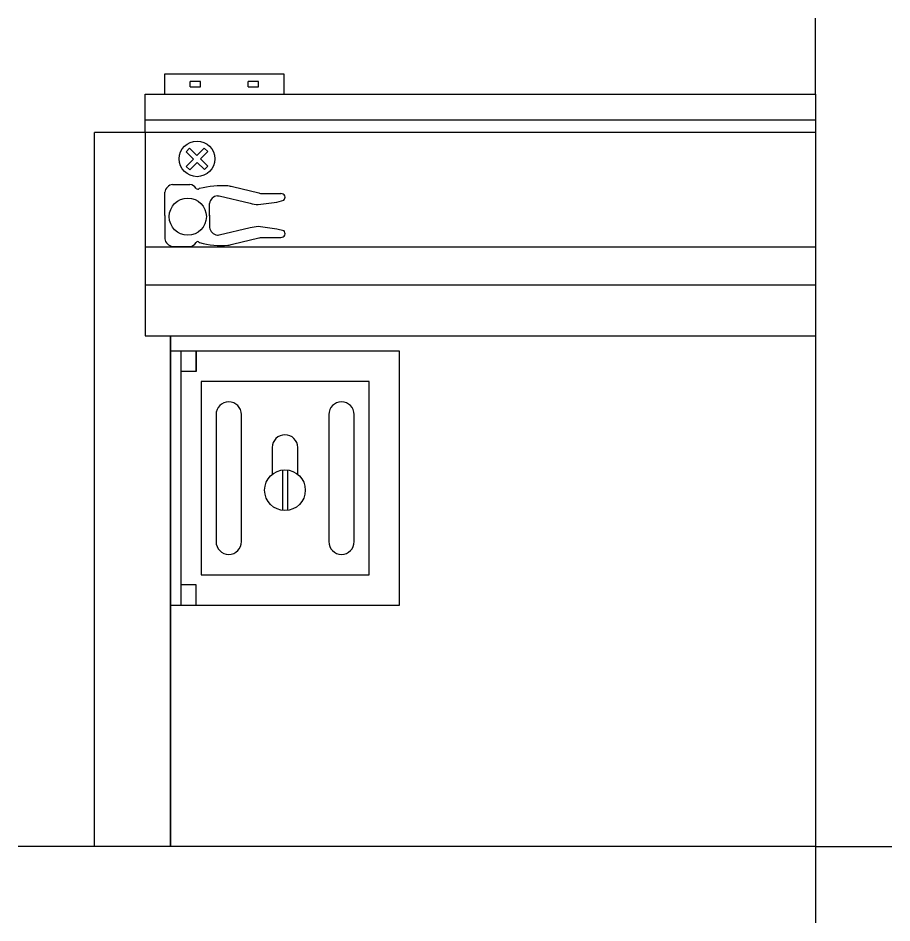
# Model space of a CAD drawing. Header units: millimetres. Extents: x 46 to 2055, y -437 to 1004.
# Drawn here: x 2037.81 to 2054.99, y 479.58 to 497.37 of the extents above; entities that cross this region are included whole.
import ezdxf

# ---------------------------------------------------------------- set-up
doc = ezdxf.new("R2010")
doc.units = ezdxf.units.MM
doc.layers.add('tratteggio', color=5, linetype='Continuous')

# ---------------------------------------------------------------- blocks, each defined once
blk = doc.blocks.new('vite 4')
for p, q in [((879.405, 415.138), (879.924, 415.138)), ((879.174, 414.212), (879.174, 414.908)), ((882.072, 414.867), (882.638, 414.867)), ((880.512, 414.488), (880.512, 414.571)), ((881.957, 414.537), (882.519, 414.607)), ((882.519, 414.607), (882.727, 414.665)), ((880.512, 414.206), (880.512, 414.488)), ((879.174, 414.212), (879.174, 413.517)), ((880.512, 414.219), (880.512, 413.937)), ((880.512, 413.937), (880.512, 413.854)), ((881.957, 413.888), (882.519, 413.818)), ((882.519, 413.818), (882.727, 413.76)), ((882.072, 413.558), (882.638, 413.558)), ((879.405, 413.287), (879.924, 413.287))]:
    blk.add_line(p, q)
for points in [[(880.213, 415.023, -0.08059), (881.058, 415.103, -0.046169), (881.191, 415.073), (881.98, 414.885, 0.09959), (882.076, 414.867)], [(880.742, 414.801, -0.006174), (880.795, 414.794, -0.006174)], [(880.795, 414.794), (881.721, 414.576, 0.080399), (881.957, 414.537)], [(880.795, 413.631), (881.721, 413.849, -0.080399), (881.957, 413.888)], [(880.213, 413.402, 0.08059), (881.058, 413.322, 0.046169), (881.191, 413.352), (881.98, 413.54, -0.09959), (882.076, 413.558)], [(880.742, 413.624, 0.006174), (880.795, 413.631, 0.006174)]]:
    blk.add_lwpolyline(points, format="xyb")
for points in [[(881.191, 415.073), (881.191, 415.073)], [(881.191, 413.352), (881.191, 413.352)]]:
    blk.add_lwpolyline(points, close=True)
blk.add_circle((879.86, 414.177), 0.554)
for centre, radius, start, end in [((879.439, 414.873), 0.267, 97.5146, 172.4854), ((879.889, 414.873), 0.267, 33.7817, 82.4854), ((880.159, 415.049), 0.0548, 209.7355, 324.364), ((880.22, 415.003), 0.0212, 108.5166, 139.8301), ((880.777, 414.536), 0.267, 97.5146, 172.4854), ((882.643, 414.748), 0.118, 315.4887, 92.2296), ((880.777, 413.889), 0.267, 187.5146, 262.4854), ((882.643, 413.677), 0.118, 267.7704, 44.5113), ((879.439, 413.552), 0.267, 187.5146, 262.4854), ((880.159, 413.376), 0.0548, 35.636, 150.2645), ((879.889, 413.552), 0.267, 277.5146, 326.2183), ((880.22, 413.422), 0.0212, 220.1699, 251.4834)]:
    blk.add_arc(centre, radius, start, end)

msp = doc.modelspace()

# ---------------------------------------------------------------- linework, layer by layer
for p, q in [((2040.695, 495.875), (2040.695, 496.275)), ((2040.695, 496.275), (2043.037, 496.275)), ((2043.037, 496.275), (2043.037, 495.875)), ((2041.395, 496.125), (2041.195, 496.125)), ((2041.195, 496.025), (2041.195, 496.125)), ((2041.395, 496.025), (2041.395, 496.125)), ((2042.537, 496.125), (2042.337, 496.125)), ((2042.337, 496.025), (2042.337, 496.125)), ((2042.537, 496.025), (2042.537, 496.125)), ((2041.195, 496.025), (2041.395, 496.025)), ((2042.337, 496.025), (2042.537, 496.025)), ((2040.31, 495.125), (2040.31, 495.875)), ((2040.31, 495.875), (2053.491, 495.875)), ((2040.31, 495.375), (2053.491, 495.375)), ((2053.491, 495.125), (2039.31, 495.125)), ((2039.31, 481.075), (2039.31, 495.125)), ((2040.31, 495.125), (2040.31, 492.875)), ((2041.114, 494.741), (2041.183, 494.813)), ((2041.257, 494.602), (2041.114, 494.741)), ((2041.183, 494.813), (2041.327, 494.674)), ((2041.327, 494.674), (2041.466, 494.818)), ((2041.538, 494.748), (2041.399, 494.604)), ((2041.466, 494.818), (2041.538, 494.748)), ((2041.118, 494.458), (2041.257, 494.602)), ((2041.329, 494.532), (2041.19, 494.389)), ((2041.473, 494.393), (2041.329, 494.532)), ((2041.399, 494.604), (2041.543, 494.465)), ((2041.19, 494.389), (2041.118, 494.458)), ((2041.543, 494.465), (2041.473, 494.393)), ((2040.31, 492.875), (2053.491, 492.875)), ((2040.31, 492.875), (2040.31, 492.125)), ((2040.31, 492.125), (2053.491, 492.125)), ((2040.31, 492.125), (2040.31, 491.125)), ((2040.31, 491.125), (2053.491, 491.125)), ((2040.81, 491.125), (2040.81, 481.075)), ((2040.81, 481.075), (2040.81, 491.125)), ((2045.31, 490.825), (2040.81, 490.825)), ((2041.01, 490.825), (2041.01, 485.825)), ((2041.31, 490.425), (2041.31, 490.825)), ((2041.31, 490.825), (2041.31, 490.425)), ((2045.31, 485.825), (2045.31, 490.825)), ((2041.31, 490.425), (2041.01, 490.425)), ((2041.702, 489.575), (2041.702, 487.075)), ((2042.202, 487.075), (2042.202, 489.575)), ((2043.919, 489.575), (2043.919, 487.075)), ((2044.419, 487.075), (2044.419, 489.575)), ((2042.808, 488.928), (2042.808, 488.4)), ((2043.308, 488.4), (2043.308, 488.928)), ((2043.008, 488.484), (2043.008, 487.691)), ((2043.108, 488.484), (2043.108, 487.691)), ((2041.31, 486.225), (2041.01, 486.225)), ((2041.31, 485.825), (2041.31, 486.225)), ((2041.31, 485.825), (2041.31, 486.225)), ((2040.81, 485.825), (2041.01, 485.825)), ((2041.01, 485.825), (2041.31, 485.825)), ((2041.31, 485.825), (2045.31, 485.825))]:
    msp.add_line(p, q)
msp.add_lwpolyline([(2041.41, 486.425), (2044.71, 486.425), (2044.71, 490.225), (2041.41, 490.225)], close=True)
for centre, radius in [((2041.329, 494.605), 0.35), ((2043.058, 488.087), 0.4)]:
    msp.add_circle(centre, radius)
for centre, start, end in [((2041.952, 489.575), 0, 180), ((2044.169, 489.575), 0, 180), ((2043.058, 488.928), 0, 180), ((2041.952, 487.075), 180, 0), ((2044.169, 487.075), 180, 0)]:
    msp.add_arc(centre, 0.25, start, end)
at = {"layer": 'tratteggio'}
for p, q in [((2053.491, 495.875), (2053.491, 497.375)), ((2053.491, 495.875), (2053.491, 481.075)), ((2039.31, 481.075), (2037.81, 481.075)), ((2053.491, 481.075), (2039.31, 481.075)), ((2053.491, 481.075), (2054.991, 481.075)), ((2053.491, 481.075), (2053.491, 479.575))]:
    msp.add_line(p, q, dxfattribs=at)

# ---------------------------------------------------------------- block references
at = {"xscale": 0.6591740504614414, "yscale": 0.6591740504614414, "zscale": 0.6591740504614414}
msp.add_blockref('vite 4', (1461.166, 220.454), dxfattribs=at)

doc.saveas('drawing.dxf')
